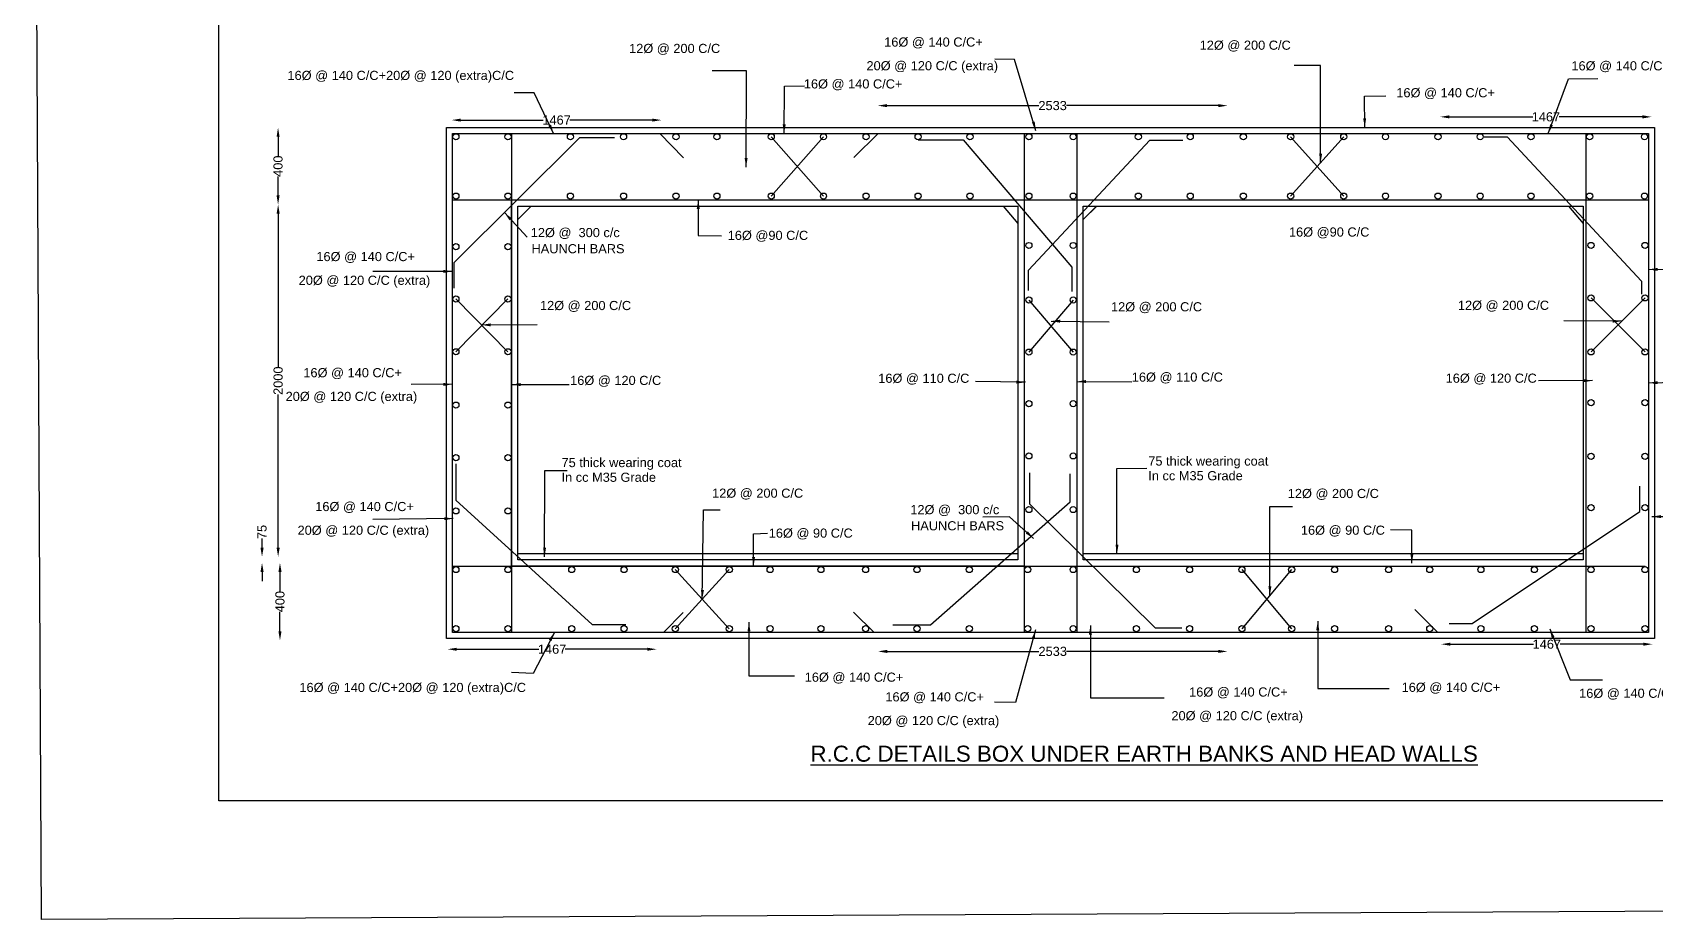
# Model space of a CAD drawing. Header units: millimetres. Extents: x -106457499 to -53207639, y 22136960 to 44300274.
# Drawn here: x -53234277 to -53216539, y 22136960 to 22146653 of the extents above; entities that cross this region are included whole.
import ezdxf

# ---------------------------------------------------------------- set-up
doc = ezdxf.new("R2010")
doc.units = ezdxf.units.MM
doc.header["$MEASUREMENT"] = 0
for name, color, linetype in [('DIMENSION', 7, 'Continuous'), ('DRAWING', 2, 'Continuous'), ('REF', 22, 'Continuous'), ('TEXT', 7, 'Continuous')]:
    doc.layers.add(name, color=color, linetype=linetype)
doc.styles.get("Standard").update_dxf_attribs({"font": 'arial.ttf', "height": 100})
doc.dimstyles.get("Standard").update_dxf_attribs({"dimtxt": 100, "dimasz": 100, "dimexe": 0.18, "dimexo": 0.0625, "dimgap": 0.09, "dimtad": 0, "dimdec": 0, "dimzin": 0, "dimdsep": 46, "dimtxsty": 'Standard', "dimcen": 0.09, "dimse1": 1, "dimse2": 1, "dimadec": 0, "dimazin": 0, "dimtfac": 1, "dimtdec": 0, "dimtofl": 0, "dimtmove": 0, "dimatfit": 3, "dimfxl": 1, "dimtolj": 1, "dimtzin": 0, "dimarcsym": 0})
picture_1 = doc.add_image_def('image1.jpg', size_in_pixel=(7144, 5132))

# ---------------------------------------------------------------- blocks, each defined once
blk = doc.blocks.new('*D59')
at = {"layer": 'Defpoints', "color": 0, "transparency": 16777216}
for p in [(-53225036, 22139847), (-53221218, 22139890), (-53221218, 22139872)]:
    blk.add_point(p, dxfattribs=at)
at = {"layer": 'DIMENSION', "color": 0, "lineweight": -2, "transparency": 16777216}
for p, q in [((-53224936, 22139890), (-53223277, 22139890)), ((-53221318, 22139890), (-53222977, 22139890))]:
    blk.add_line(p, q, dxfattribs=at)
at = {"layer": 'DIMENSION', "color": 0, "transparency": 16777216}
for points in [[(-53224936, 22139907), (-53224936, 22139873), (-53225036, 22139890)], [(-53221318, 22139907), (-53221318, 22139873), (-53221218, 22139890)]]:
    blk.add_solid(points, dxfattribs=at)
at = {"layer": 'DIMENSION', "color": 0, "transparency": 16777216, "insert": (-53223127, 22139890), "char_height": 100, "attachment_point": 5}
blk.add_mtext('\\A1;2533', dxfattribs=at)
blk = doc.blocks.new('*D60')
at = {"layer": 'Defpoints', "color": 0, "transparency": 16777216}
for p in [(-53218880, 22139992), (-53216574, 22139972), (-53216574, 22139969)]:
    blk.add_point(p, dxfattribs=at)
at = {"layer": 'DIMENSION', "color": 0, "lineweight": -2, "transparency": 16777216}
for p, q in [((-53218780, 22139969), (-53217872, 22139969)), ((-53216674, 22139969), (-53217582, 22139969))]:
    blk.add_line(p, q, dxfattribs=at)
at = {"layer": 'DIMENSION', "color": 0, "transparency": 16777216}
for points in [[(-53218780, 22139986), (-53218780, 22139952), (-53218880, 22139969)], [(-53216674, 22139986), (-53216674, 22139952), (-53216574, 22139969)]]:
    blk.add_solid(points, dxfattribs=at)
at = {"layer": 'DIMENSION', "color": 0, "transparency": 16777216, "insert": (-53217727, 22139969), "char_height": 100, "attachment_point": 5}
blk.add_mtext('\\A1;1467', dxfattribs=at)
blk = doc.blocks.new('*D61')
at = {"layer": 'Defpoints', "color": 0, "transparency": 16777216}
for p in [(-53229740, 22139914), (-53229740, 22139914), (-53227456, 22139910)]:
    blk.add_point(p, dxfattribs=at)
at = {"layer": 'DIMENSION', "color": 0, "lineweight": -2, "transparency": 16777216}
for p, q in [((-53229640, 22139914), (-53228743, 22139914)), ((-53227556, 22139914), (-53228454, 22139914))]:
    blk.add_line(p, q, dxfattribs=at)
at = {"layer": 'DIMENSION', "color": 0, "transparency": 16777216}
for points in [[(-53229640, 22139930), (-53229640, 22139897), (-53229740, 22139914)], [(-53227556, 22139930), (-53227556, 22139897), (-53227456, 22139914)]]:
    blk.add_solid(points, dxfattribs=at)
at = {"layer": 'DIMENSION', "color": 0, "transparency": 16777216, "insert": (-53228598, 22139914), "char_height": 100, "attachment_point": 5}
blk.add_mtext('\\A1;1467', dxfattribs=at)
blk = doc.blocks.new('*D62')
at = {"layer": 'Defpoints', "color": 0, "transparency": 16777216}
for p in [(-53231583, 22140858), (-53231574, 22140010), (-53231572, 22140010)]:
    blk.add_point(p, dxfattribs=at)
at = {"layer": 'DIMENSION', "color": 0, "lineweight": -2, "transparency": 16777216}
for p, q in [((-53231572, 22140758), (-53231572, 22140546)), ((-53231572, 22140110), (-53231572, 22140322))]:
    blk.add_line(p, q, dxfattribs=at)
at = {"layer": 'DIMENSION', "color": 0, "transparency": 16777216}
for points in [[(-53231589, 22140758), (-53231555, 22140758), (-53231572, 22140858)], [(-53231589, 22140110), (-53231555, 22140110), (-53231572, 22140010)]]:
    blk.add_solid(points, dxfattribs=at)
at = {"layer": 'DIMENSION', "color": 0, "transparency": 16777216, "insert": (-53231572, 22140434), "char_height": 100, "attachment_point": 5, "rotation": 90}
blk.add_mtext('\\A1;400', dxfattribs=at)
blk = doc.blocks.new('*D63')
at = {"layer": 'Defpoints', "color": 0, "transparency": 16777216}
for p in [(-53231768, 22140924), (-53231570, 22140924), (-53231572, 22140858)]:
    blk.add_point(p, dxfattribs=at)
at = {"layer": 'DIMENSION', "color": 0, "lineweight": -2, "transparency": 16777216}
for p, q in [((-53231768, 22141024), (-53231768, 22141124)), ((-53231768, 22140758), (-53231768, 22140658))]:
    blk.add_line(p, q, dxfattribs=at)
at = {"layer": 'DIMENSION', "color": 0, "transparency": 16777216}
for points in [[(-53231785, 22141024), (-53231751, 22141024), (-53231768, 22140924)], [(-53231785, 22140758), (-53231751, 22140758), (-53231768, 22140858)]]:
    blk.add_solid(points, dxfattribs=at)
at = {"layer": 'DIMENSION', "color": 0, "transparency": 16777216, "insert": (-53231768, 22141195), "char_height": 100, "attachment_point": 5, "rotation": 90}
blk.add_mtext('\\A1;75', dxfattribs=at)
blk = doc.blocks.new('*D64')
at = {"layer": 'Defpoints', "color": 0, "transparency": 16777216}
for p in [(-53231592, 22144772), (-53231590, 22144772), (-53231570, 22140924)]:
    blk.add_point(p, dxfattribs=at)
at = {"layer": 'DIMENSION', "color": 0, "lineweight": -2, "transparency": 16777216}
for p, q in [((-53231592, 22144672), (-53231592, 22142998)), ((-53231592, 22141024), (-53231592, 22142697))]:
    blk.add_line(p, q, dxfattribs=at)
at = {"layer": 'DIMENSION', "color": 0, "transparency": 16777216}
for points in [[(-53231609, 22144672), (-53231575, 22144672), (-53231592, 22144772)], [(-53231609, 22141024), (-53231575, 22141024), (-53231592, 22140924)]]:
    blk.add_solid(points, dxfattribs=at)
at = {"layer": 'DIMENSION', "color": 0, "transparency": 16777216, "insert": (-53231592, 22142848), "char_height": 100, "attachment_point": 5, "rotation": 90}
blk.add_mtext('\\A1;2000', dxfattribs=at)
blk = doc.blocks.new('*D65')
at = {"layer": 'Defpoints', "color": 0, "transparency": 16777216}
for p in [(-53231593, 22145613), (-53231591, 22145613), (-53231592, 22144772)]:
    blk.add_point(p, dxfattribs=at)
at = {"layer": 'DIMENSION', "color": 0, "lineweight": -2, "transparency": 16777216}
for p, q in [((-53231593, 22145513), (-53231593, 22145304)), ((-53231593, 22144872), (-53231593, 22145080))]:
    blk.add_line(p, q, dxfattribs=at)
at = {"layer": 'DIMENSION', "color": 0, "transparency": 16777216}
for points in [[(-53231609, 22145513), (-53231576, 22145513), (-53231593, 22145613)], [(-53231609, 22144872), (-53231576, 22144872), (-53231593, 22144772)]]:
    blk.add_solid(points, dxfattribs=at)
at = {"layer": 'DIMENSION', "color": 0, "transparency": 16777216, "insert": (-53231593, 22145192), "char_height": 100, "attachment_point": 5, "rotation": 90}
blk.add_mtext('\\A1;400', dxfattribs=at)
blk = doc.blocks.new('*D66')
at = {"layer": 'Defpoints', "color": 0, "transparency": 16777216}
for p in [(-53229696, 22145704), (-53227402, 22145700), (-53227402, 22145696)]:
    blk.add_point(p, dxfattribs=at)
at = {"layer": 'DIMENSION', "color": 0, "lineweight": -2, "transparency": 16777216}
for p, q in [((-53229596, 22145696), (-53228694, 22145696)), ((-53227502, 22145696), (-53228404, 22145696))]:
    blk.add_line(p, q, dxfattribs=at)
at = {"layer": 'DIMENSION', "color": 0, "transparency": 16777216}
for points in [[(-53229596, 22145712), (-53229596, 22145679), (-53229696, 22145696)], [(-53227502, 22145712), (-53227502, 22145679), (-53227402, 22145696)]]:
    blk.add_solid(points, dxfattribs=at)
at = {"layer": 'DIMENSION', "color": 0, "transparency": 16777216, "insert": (-53228549, 22145696), "char_height": 100, "attachment_point": 5}
blk.add_mtext('\\A1;1467', dxfattribs=at)
blk = doc.blocks.new('*D67')
at = {"layer": 'Defpoints', "color": 0, "transparency": 16777216}
for p in [(-53225039, 22145822), (-53221216, 22145854), (-53221216, 22145850)]:
    blk.add_point(p, dxfattribs=at)
at = {"layer": 'DIMENSION', "color": 0, "lineweight": -2, "transparency": 16777216}
for p, q in [((-53224939, 22145854), (-53223278, 22145854)), ((-53221316, 22145854), (-53222977, 22145854))]:
    blk.add_line(p, q, dxfattribs=at)
at = {"layer": 'DIMENSION', "color": 0, "transparency": 16777216}
for points in [[(-53224939, 22145870), (-53224939, 22145837), (-53225039, 22145854)], [(-53221316, 22145870), (-53221316, 22145837), (-53221216, 22145854)]]:
    blk.add_solid(points, dxfattribs=at)
at = {"layer": 'DIMENSION', "color": 0, "transparency": 16777216, "insert": (-53223128, 22145854), "char_height": 100, "attachment_point": 5}
blk.add_mtext('\\A1;2533', dxfattribs=at)
blk = doc.blocks.new('*D68')
at = {"layer": 'Defpoints', "color": 0, "transparency": 16777216}
for p in [(-53218892, 22145746), (-53216582, 22145739), (-53216582, 22145731)]:
    blk.add_point(p, dxfattribs=at)
at = {"layer": 'DIMENSION', "color": 0, "lineweight": -2, "transparency": 16777216}
for p, q in [((-53218792, 22145731), (-53217881, 22145731)), ((-53216682, 22145731), (-53217592, 22145731))]:
    blk.add_line(p, q, dxfattribs=at)
at = {"layer": 'DIMENSION', "color": 0, "transparency": 16777216}
for points in [[(-53218792, 22145748), (-53218792, 22145714), (-53218892, 22145731)], [(-53216682, 22145748), (-53216682, 22145714), (-53216582, 22145731)]]:
    blk.add_solid(points, dxfattribs=at)
at = {"layer": 'DIMENSION', "color": 0, "transparency": 16777216, "insert": (-53217737, 22145731), "char_height": 100, "attachment_point": 5}
blk.add_mtext('\\A1;1467', dxfattribs=at)

msp = doc.modelspace()

# ---------------------------------------------------------------- linework, layer by layer
at = {"layer": 'DIMENSION', "color": 0}
msp.add_lwpolyline([(-53209520, 22138258), (-53232240, 22138258), (-53232240, 22155648.5), (-53209520, 22155648.5)], close=True, dxfattribs=at)
at = {"layer": 'DRAWING', "color": 0}
for points in [[(-53229753, 22145615.5), (-53216549.5, 22145615.5), (-53216549.5, 22140032.5), (-53229753, 22140032.5)], [(-53229687, 22145549.5), (-53216615.5, 22145549.5), (-53216615.5, 22140098.5), (-53229687, 22140098.5)], [(-53229042.5, 22144825.5), (-53223438, 22144825.5), (-53223438, 22140822.5), (-53229042.5, 22140822.5)], [(-53228972.5, 22144755.5), (-53223508, 22144755.5), (-53223508, 22140892.5), (-53228972.5, 22140892.5)], [(-53222792.5, 22144755.5), (-53217328, 22144755.5), (-53217328, 22140892.5), (-53222792.5, 22140892.5)]]:
    msp.add_lwpolyline(points, close=True, dxfattribs=at)
for points in [[(-53229668.5, 22143860.5), (-53229668.5, 22144139.5), (-53228295, 22145505)], [(-53229042.5, 22145549.5), (-53229042.5, 22140098.5)], [(-53228295, 22145505), (-53227915, 22145505)], [(-53227422, 22145549.5), (-53227162.5, 22145282.5)], [(-53226203.5, 22144865), (-53225632, 22145513)], [(-53226203.5, 22145513), (-53225632, 22144865)], [(-53225034.5, 22145549.5), (-53225302, 22145286)], [(-53223438, 22145549.5), (-53223438, 22140098.5)], [(-53222862.5, 22145549.5), (-53222862.5, 22140098.5)], [(-53219946, 22145513), (-53220526.5, 22144865)], [(-53220526.5, 22145513), (-53219946, 22144865)], [(-53218410.5, 22145514), (-53218159.5, 22145514), (-53216693, 22143936.5), (-53216693, 22143795)], [(-53217300, 22145549.5), (-53217300, 22140098.5)], [(-53224598.5, 22145479.5), (-53224107, 22145479.5), (-53222919.5, 22144090), (-53222919.5, 22143822.5)], [(-53223393, 22143833), (-53223393, 22144057), (-53222065, 22145476), (-53221705, 22145476)], [(-53229687, 22144825.5), (-53216615.5, 22144825.5)], [(-53228972.5, 22144611), (-53228826.5, 22144755.5)], [(-53223668.5, 22144755.5), (-53223508, 22144566)], [(-53222795.5, 22144611), (-53222649.5, 22144755.5)], [(-53222792.5, 22144611), (-53222646.5, 22144755.5)], [(-53217488.5, 22144755.5), (-53217328, 22144566)], [(-53229649.5, 22143741.5), (-53229080.5, 22143164.5)], [(-53229080.5, 22143741.5), (-53229649.5, 22143164.5)], [(-53216653.5, 22143752.5), (-53217244, 22143162.5)], [(-53217244, 22143752.5), (-53216653.5, 22143162.5)], [(-53222903.5, 22143729.5), (-53223387, 22143160)], [(-53223387, 22143729.5), (-53222903.5, 22143160)], [(-53229649, 22141939), (-53229649, 22141541.5), (-53228161.5, 22140184), (-53227793.5, 22140184)], [(-53224875.5, 22140179), (-53224463.5, 22140179), (-53222934.5, 22141523), (-53222934.5, 22141831)], [(-53223380.5, 22141841.5), (-53223380.5, 22141504), (-53222008.5, 22140146), (-53221717.5, 22140146)], [(-53218793.5, 22140195.5), (-53218544, 22140195.5), (-53216711.5, 22141418.5), (-53216711.5, 22141697)], [(-53223508, 22140956.5), (-53228972.5, 22140956.5)], [(-53217328, 22140956.5), (-53222792.5, 22140956.5)], [(-53229687, 22140822.5), (-53216650.5, 22140822.5)], [(-53226661.5, 22140784.5), (-53227251.5, 22140138)], [(-53226661.5, 22140138), (-53227251.5, 22140784.5)], [(-53220516, 22140784.5), (-53221059.5, 22140138)], [(-53221059.5, 22140784.5), (-53220516, 22140138)], [(-53227381.5, 22140098.5), (-53227165, 22140316.5)], [(-53225080, 22140098.5), (-53225304, 22140320)], [(-53218918, 22140098.5), (-53219169.5, 22140347.5)]]:
    msp.add_lwpolyline(points, dxfattribs=at)
for centre in [(-53229649.5, 22145513), (-53229080.5, 22145513), (-53228398, 22145513), (-53227817.5, 22145513), (-53227243.5, 22145513), (-53226797, 22145513), (-53226203.5, 22145513), (-53225632, 22145513), (-53225166.5, 22145513), (-53224598.5, 22145513), (-53224031, 22145513), (-53223387, 22145513), (-53222903.5, 22145513), (-53222191.5, 22145513), (-53221624, 22145513), (-53221043.5, 22145513), (-53220526.5, 22145513), (-53219946, 22145513), (-53219490, 22145513), (-53218916, 22145513), (-53218455.5, 22145513), (-53217900.5, 22145513), (-53217259, 22145513), (-53216659.5, 22145513), (-53229649.5, 22144865), (-53229080.5, 22144865), (-53228398, 22144865), (-53227817.5, 22144865), (-53227243.5, 22144865), (-53226797, 22144865), (-53226203.5, 22144865), (-53225632, 22144865), (-53225166.5, 22144865), (-53224598.5, 22144865), (-53224031, 22144865), (-53223387, 22144865), (-53222903.5, 22144865), (-53222191.5, 22144865), (-53221624, 22144865), (-53221043.5, 22144865), (-53220526.5, 22144865), (-53219946, 22144865), (-53219490, 22144865), (-53218916, 22144865), (-53218455.5, 22144865), (-53217900.5, 22144865), (-53217259, 22144865), (-53216659.5, 22144865), (-53229649.5, 22144312), (-53229080.5, 22144312), (-53223387, 22144325.5), (-53222903.5, 22144325.5), (-53217244, 22144326.5), (-53216653.5, 22144326.5), (-53229649.5, 22143741.5), (-53229080.5, 22143741.5), (-53223387, 22143729.5), (-53222903.5, 22143729.5), (-53217244, 22143752.5), (-53216653.5, 22143752.5), (-53229649.5, 22143164.5), (-53229080.5, 22143164.5), (-53223387, 22143160), (-53222903.5, 22143160), (-53217244, 22143162.5), (-53216653.5, 22143162.5), (-53229649.5, 22142581), (-53229080.5, 22142581), (-53223387, 22142597), (-53222903.5, 22142597), (-53217244, 22142608), (-53216653.5, 22142608), (-53229649.5, 22142006.5), (-53229080.5, 22142006.5), (-53223387, 22142026.5), (-53222903.5, 22142026.5), (-53217244, 22142021), (-53216653.5, 22142021), (-53229649.5, 22141425.5), (-53229080.5, 22141425.5), (-53223387, 22141440.5), (-53222903.5, 22141440.5), (-53217244, 22141461), (-53216653.5, 22141461), (-53229649.5, 22140784.5), (-53229080.5, 22140784.5), (-53228383.5, 22140784.5), (-53227811.5, 22140784.5), (-53227251.5, 22140784.5), (-53226661.5, 22140784.5), (-53226215, 22140784.5), (-53225660.5, 22140784.5), (-53225172, 22140784.5), (-53224610.5, 22140784.5), (-53224038.5, 22140784.5), (-53223400, 22140784.5), (-53222903.5, 22140784.5), (-53222212, 22140784.5), (-53221631, 22140784.5), (-53221059.5, 22140784.5), (-53220516, 22140784.5), (-53220046.5, 22140784.5), (-53219456.5, 22140784.5), (-53219006.5, 22140784.5), (-53218448, 22140784.5), (-53217862, 22140784.5), (-53217244, 22140784.5), (-53216653.5, 22140784.5), (-53229649.5, 22140138), (-53229080.5, 22140138), (-53228383.5, 22140138), (-53227811.5, 22140138), (-53227251.5, 22140138), (-53226661.5, 22140138), (-53226215, 22140138), (-53225660.5, 22140138), (-53225172, 22140138), (-53224610.5, 22140138), (-53224038.5, 22140138), (-53223400, 22140138), (-53222903.5, 22140138), (-53222212, 22140138), (-53221631, 22140138), (-53221059.5, 22140138), (-53220516, 22140138), (-53220046.5, 22140138), (-53219456.5, 22140138), (-53219006.5, 22140138), (-53218448, 22140138), (-53217862, 22140138), (-53217244, 22140138), (-53216653.5, 22140138)]:
    msp.add_circle(centre, 33.5, dxfattribs=at)

# ---------------------------------------------------------------- texts
at = {"layer": 'TEXT', "color": 0}
for s, height, p in [('16Ø @ 140 C/C+', 100, (-53224968.7, 22146498.7)), ('12Ø @ 200 C/C', 100, (-53221521, 22146464.2)), ('12Ø @ 200 C/C', 100, (-53227756.5, 22146428.7)), ('16Ø @ 140 C/C+20Ø @ 120 (extra)C/C', 100, (-53231490.3, 22146133.9)), ('20Ø @ 120 C/C (extra)', 100, (-53225162.3, 22146239.6)), ('16Ø @ 140 C/C+20Ø @ 120 (extra)C/C', 100, (-53217458.3, 22146238.9)), ('16Ø @ 140 C/C+', 100, (-53225846.7, 22146041.2)), ('16Ø @ 140 C/C+', 100, (-53219371.7, 22145944.7)), (' 12Ø @  300 c/c ', 100, (-53228870, 22144416.8)), ('16Ø @90 C/C', 100, (-53226678.9, 22144386.3)), ('16Ø @90 C/C', 100, (-53220544.9, 22144422.8)), (' HAUNCH BARS', 100, (-53228861.9, 22144240.3)), ('16Ø @ 140 C/C+', 100, (-53231174.2, 22144154.7)), ('20Ø @ 120 C/C (extra)', 100, (-53231367.8, 22143895.6)), ('12Ø @ 200 C/C', 100, (-53228730.5, 22143619.7)), ('12Ø @ 200 C/C', 100, (-53222490, 22143605.7)), ('12Ø @ 200 C/C', 100, (-53218698.5, 22143622.2)), ('16Ø @ 140 C/C+', 100, (-53231316.7, 22142885.7)), ('16Ø @ 120 C/C', 100, (-53228401, 22142801.3)), ('16Ø @ 110 C/C', 100, (-53225033.5, 22142824.8)), ('16Ø @ 110 C/C', 100, (-53222262.5, 22142837.3)), ('16Ø @ 120 C/C', 100, (-53218832.5, 22142825.8)), ('20Ø @ 120 C/C (extra)', 100, (-53231510.3, 22142626.6)), ('75 thick wearing coat', 100, (-53228494.9, 22141903.8)), ('75 thick wearing coat', 100, (-53222082.4, 22141920.3)), ('In cc M35 Grade', 100, (-53228494.9, 22141743.2)), ('In cc M35 Grade', 100, (-53222082.4, 22141759.7)), ('12Ø @ 200 C/C', 100, (-53226849.5, 22141569.2)), ('12Ø @ 200 C/C', 100, (-53220558, 22141565.7)), ('16Ø @ 140 C/C+', 100, (-53231186.2, 22141423.2)), (' 12Ø @  300 c/c ', 100, (-53224722, 22141389.3)), ('20Ø @ 120 C/C (extra)', 100, (-53231379.8, 22141164.1)), (' HAUNCH BARS', 100, (-53224713.9, 22141212.8)), ('16Ø @ 90 C/C', 100, (-53220414.5, 22141164.8)), ('16Ø @ 90 C/C', 100, (-53226230.5, 22141132.8)), ('16Ø @ 140 C/C+', 100, (-53225837.2, 22139558.7)), ('16Ø @ 140 C/C+20Ø @ 120 (extra)C/C', 100, (-53231359.8, 22139446.4)), ('16Ø @ 140 C/C+', 100, (-53221636.2, 22139396.7)), ('16Ø @ 140 C/C+', 100, (-53219313.7, 22139448.2)), ('16Ø @ 140 C/C+20Ø @ 120 (extra)C/C', 100, (-53217373.8, 22139382.9)), ('16Ø @ 140 C/C+', 100, (-53224955.7, 22139343.7)), ('20Ø @ 120 C/C (extra)', 100, (-53225149.3, 22139084.6)), ('20Ø @ 120 C/C (extra)', 100, (-53221829.8, 22139137.6)), ('%%UR.C.C DETAILS BOX UNDER EARTH BANKS AND HEAD WALLS', 175, (-53225775.1, 22138685))]:
    msp.add_text(s, height=height, dxfattribs=at).set_placement(p)

# ---------------------------------------------------------------- dimensions: what is measured, and where the dimension line sits
at = {"layer": 'DIMENSION', "color": 0}
for base, p1, p2, text, picture, middle in [((-53221216, 22145853.5), (-53225039, 22145822), (-53221216, 22145850), '2533', '*D67', (-53223127.5, 22145853.5)), ((-53227402, 22145695.5), (-53229696, 22145704.5), (-53227402, 22145700), '1467', '*D66', (-53228549, 22145695.5)), ((-53216581.5, 22145731), (-53218892, 22145746.5), (-53216581.5, 22145739), '1467', '*D68', (-53217736.8, 22145731)), ((-53216573.5, 22139969), (-53218880.5, 22139992), (-53216573.5, 22139971.5), '1467', '*D60', (-53217727, 22139969)), ((-53229740, 22139913.5), (-53227456.5, 22139910.5), (-53229740, 22139913.5), '1467', '*D61', (-53228598.2, 22139913.5)), ((-53221217.5, 22139890), (-53225036.5, 22139847), (-53221217.5, 22139872), '2533', '*D59', (-53223127, 22139890))]:
    dim = msp.add_linear_dim(base=base, p1=p1, p2=p2, text=text, dimstyle='Standard', dxfattribs=at)
    dim.commit()
    dim.dimension.update_dxf_attribs({"geometry": picture, "text_midpoint": middle})
for base, p1, p2, text, picture, middle in [((-53231592.5, 22145612.5), (-53231592, 22144771.5), (-53231590.5, 22145612.5), '400', '*D65', (-53231592.5, 22145192)), ((-53231592, 22144771.5), (-53231570, 22140923.5), (-53231590, 22144771.5), '2000', '*D64', (-53231592, 22142847.5)), ((-53231768, 22140923.5), (-53231572, 22140858), (-53231570, 22140923.5), '75', '*D63', (-53231768, 22141195.2)), ((-53231572, 22140010), (-53231583, 22140858), (-53231574, 22140010), '400', '*D62', (-53231572, 22140434))]:
    dim = msp.add_linear_dim(base=base, p1=p1, p2=p2, angle=90, text=text, dimstyle='Standard', dxfattribs=at)
    dim.commit()
    dim.dimension.update_dxf_attribs({"geometry": picture, "text_midpoint": middle})

# ---------------------------------------------------------------- pictures from other files: only their frames are drawn
at = {"layer": 'REF', "color": 0}
image = msp.add_image(picture_1, insert=(-53234179.3, 22136960.3), size_in_units=(26540.5, 19065.8), rotation=0.29375, dxfattribs=dict(at, brightness=46, fade=15))
image.dxf.flags = 7

# ---------------------------------------------------------------- leaders
at = {"layer": 'DIMENSION', "color": 0}
for points in [[(-53226478, 22145182), (-53226475, 22146233.5), (-53226850, 22146233.5)], [(-53223311, 22145579.5), (-53223544, 22146359.5), (-53223758.5, 22146360)], [(-53220199.2, 22145230.4), (-53220199, 22146292), (-53220488, 22146292)], [(-53226062.5, 22145549.5), (-53226057, 22146068), (-53225840.5, 22146068.5)], [(-53217710.5, 22145549.5), (-53217489.5, 22146146.5), (-53217170, 22146149)], [(-53228582, 22145549.5), (-53228792.5, 22145994.5), (-53229011.5, 22145993)], [(-53219716.5, 22145615.5), (-53219720.5, 22145958), (-53219486.5, 22145960)], [(-53227000.5, 22144825.5), (-53227002.5, 22144436.5), (-53226746, 22144432)], [(-53229119.6, 22144685.2), (-53228870, 22144416.8)], [(-53229687, 22144043), (-53230556, 22144040)], [(-53216615.5, 22144063.5), (-53215716.5, 22144073)], [(-53229369.2, 22143457.3), (-53228760.5, 22143463)], [(-53223145.5, 22143499.5), (-53222510.5, 22143491.5)], [(-53216907.6, 22143498.6), (-53217539.5, 22143500.5)], [(-53223425, 22142831), (-53223969, 22142839.5)], [(-53222862.5, 22142839), (-53222262.5, 22142837.3)], [(-53217227.5, 22142848.5), (-53217817, 22142846)], [(-53229687, 22142808.5), (-53230140, 22142805.5)], [(-53229042.5, 22142805.5), (-53228411.5, 22142808)], [(-53216615.5, 22142824), (-53216035.5, 22142840)], [(-53228680.5, 22140925), (-53228678.5, 22141866), (-53228434, 22141867.5)], [(-53222424.5, 22140956.5), (-53222424.5, 22141890), (-53222100, 22141892.5)], [(-53226956.5, 22140461.2), (-53226944.5, 22141437.5), (-53226759.5, 22141436.5)], [(-53220753.6, 22140501.8), (-53220755, 22141472), (-53220508, 22141473.5)], [(-53229677.5, 22141341.5), (-53230557.5, 22141332.5)], [(-53223335.5, 22141123.5), (-53223599.5, 22141361.5), (-53223889, 22141357)], [(-53216579.5, 22141362.5), (-53215669, 22141368.5)], [(-53226395.5, 22140822.5), (-53226398.5, 22141176), (-53226245, 22141182.5)], [(-53219201.5, 22140854.5), (-53219201.5, 22141216), (-53219434.5, 22141217.5)], [(-53228573.5, 22140098.5), (-53228806.5, 22139649.5), (-53229042.5, 22139658)], [(-53223313.5, 22140125), (-53223532, 22139330.5), (-53223762.5, 22139336.5)], [(-53217695.5, 22140137), (-53217472.5, 22139580.5), (-53217119, 22139579)]]:
    msp.add_leader(points, dimstyle='Standard', override={"dimgap": 0.09, "dimtad": 0}, dxfattribs=at)
at = {"layer": 'DIMENSION'}
for points in [[(-53226446.5, 22140208), (-53226446.5, 22139622), (-53225948.5, 22139622)], [(-53220230.5, 22140221), (-53220230.5, 22139484.5), (-53219450.5, 22139484.5)], [(-53222715, 22140174.5), (-53222715, 22139382), (-53221909.5, 22139382)]]:
    msp.add_leader(points, dimstyle='Standard', override={"dimgap": 0.09, "dimtad": 0}, dxfattribs=at)

doc.saveas('drawing.dxf')
